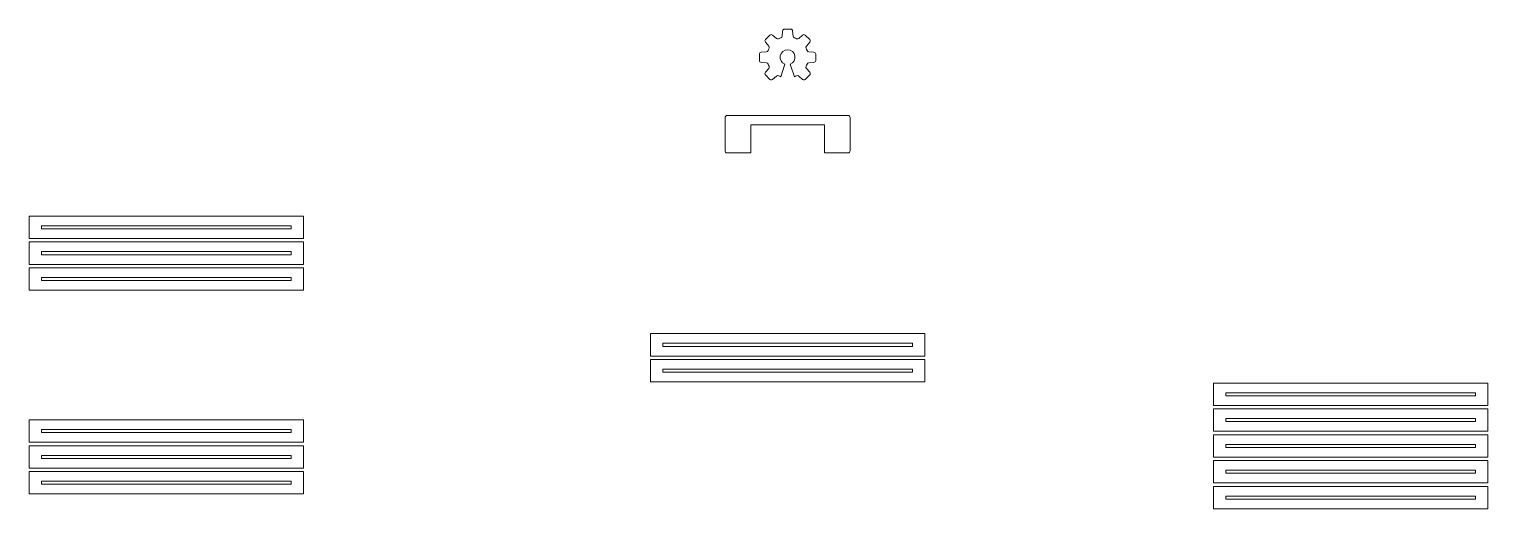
# Model space of a CAD drawing. Header units: millimetres. Extents: x 33 to 2365, y 363 to 1131.
import ezdxf

# ---------------------------------------------------------------- set-up
doc = ezdxf.new("R2010")
doc.units = ezdxf.units.MM

msp = doc.modelspace()

# ---------------------------------------------------------------- linework, layer by layer
at = {"color": 7, "linetype": 'Continuous', "lineweight": 15}
for p, q in [((1217.2, 1121.3), (1210.1, 1114.3)), ((1227.6, 1116.2), (1221.5, 1121.5)), ((1237.3, 1128), (1236.7, 1119.9)), ((1250.5, 1131), (1240.5, 1131)), ((1254.2, 1119.9), (1253.6, 1128)), ((1269.4, 1121.5), (1263.3, 1116.2)), ((1280.8, 1114.3), (1273.8, 1121.3)), ((1210, 1109.9), (1215.3, 1103.8)), ((1275.6, 1103.8), (1281, 1109.9)), ((1200.5, 1091), (1200.5, 1081)), ((1211.5, 1094.7), (1203.4, 1094.1)), ((1203.4, 1077.8), (1211.5, 1077.2)), ((1234.7, 1054.8), (1241.2, 1074.8)), ((1249.8, 1074.8), (1256.3, 1054.8)), ((1287.5, 1094.1), (1279.4, 1094.7)), ((1279.4, 1077.2), (1287.5, 1077.8)), ((1290.5, 1081), (1290.5, 1091)), ((1215.3, 1068.2), (1210, 1062)), ((1210.1, 1057.7), (1217.2, 1050.6)), ((1221.5, 1050.5), (1227.6, 1055.8)), ((1263.3, 1055.8), (1269.4, 1050.5)), ((1273.8, 1050.6), (1280.8, 1057.7)), ((1281, 1062), (1275.6, 1068.2)), ((1145.5, 989.3), (1145.5, 936.3)), ((1341.8, 993), (1149.1, 993)), ((1345.5, 936.3), (1345.5, 989.3)), ((1186.5, 978), (1304.5, 978)), ((1186.5, 933), (1186.5, 978)), ((1304.5, 978), (1304.5, 933)), ((1148.7, 933), (1186.5, 933)), ((1304.5, 933), (1342.2, 933)), ((471.1, 831.7), (32.5, 831.7)), ((32.5, 831.7), (32.5, 795.7)), ((471.1, 795.7), (471.1, 831.7)), ((32.5, 795.7), (471.1, 795.7)), ((451.4, 816.2), (52.2, 816.2)), ((52.2, 816.2), (52.2, 811.2)), ((52.2, 811.2), (451.4, 811.2)), ((451.4, 811.2), (451.4, 816.2)), ((471.1, 790.4), (32.5, 790.4)), ((32.5, 790.4), (32.5, 754.4)), ((451.4, 774.9), (52.2, 774.9)), ((52.2, 774.9), (52.2, 769.9)), ((52.2, 769.9), (451.4, 769.9)), ((451.4, 769.9), (451.4, 774.9)), ((471.1, 754.4), (471.1, 790.4)), ((32.5, 754.4), (471.1, 754.4)), ((471.1, 749), (32.5, 749)), ((32.5, 749), (32.5, 713)), ((471.1, 713), (471.1, 749)), ((451.4, 733.5), (52.2, 733.5)), ((52.2, 733.5), (52.2, 728.5)), ((52.2, 728.5), (451.4, 728.5)), ((451.4, 728.5), (451.4, 733.5)), ((32.5, 713), (471.1, 713)), ((1026.2, 643.8), (1026.2, 607.8)), ((1464.8, 643.8), (1026.2, 643.8)), ((1464.8, 607.8), (1464.8, 643.8)), ((1026.2, 607.8), (1464.8, 607.8)), ((1445.1, 628.3), (1045.9, 628.3)), ((1045.9, 628.3), (1045.9, 623.3)), ((1045.9, 623.3), (1445.1, 623.3)), ((1445.1, 623.3), (1445.1, 628.3)), ((1026.2, 602.4), (1026.2, 566.4)), ((1464.8, 602.4), (1026.2, 602.4)), ((1445.1, 586.9), (1045.9, 586.9)), ((1045.9, 586.9), (1045.9, 581.9)), ((1445.1, 581.9), (1445.1, 586.9)), ((1464.8, 566.4), (1464.8, 602.4)), ((1026.2, 566.4), (1464.8, 566.4)), ((1045.9, 581.9), (1445.1, 581.9)), ((1926.8, 564.6), (1926.8, 528.6)), ((2365.4, 564.6), (1926.8, 564.6)), ((2365.4, 528.6), (2365.4, 564.6)), ((2345.7, 549.1), (1946.5, 549.1)), ((1946.5, 549.1), (1946.5, 544.1)), ((1946.5, 544.1), (2345.7, 544.1)), ((2345.7, 544.1), (2345.7, 549.1)), ((1926.8, 528.6), (2365.4, 528.6)), ((1926.8, 523.3), (1926.8, 487.3)), ((2365.4, 523.3), (1926.8, 523.3)), ((2365.4, 487.3), (2365.4, 523.3)), ((32.5, 505.7), (32.5, 469.7)), ((471.1, 505.7), (32.5, 505.7)), ((451.4, 490.2), (52.2, 490.2)), ((52.2, 490.2), (52.2, 485.2)), ((451.4, 485.2), (451.4, 490.2)), ((471.1, 469.7), (471.1, 505.7)), ((2345.7, 507.8), (1946.5, 507.8)), ((1946.5, 507.8), (1946.5, 502.8)), ((1946.5, 502.8), (2345.7, 502.8)), ((2345.7, 502.8), (2345.7, 507.8)), ((32.5, 469.7), (471.1, 469.7)), ((52.2, 485.2), (451.4, 485.2)), ((1926.8, 487.3), (2365.4, 487.3)), ((1926.8, 481.9), (1926.8, 445.9)), ((2365.4, 481.9), (1926.8, 481.9)), ((2365.4, 445.9), (2365.4, 481.9)), ((32.5, 464.3), (32.5, 428.3)), ((471.1, 464.3), (32.5, 464.3)), ((451.4, 448.8), (52.2, 448.8)), ((52.2, 448.8), (52.2, 443.8)), ((52.2, 443.8), (451.4, 443.8)), ((451.4, 443.8), (451.4, 448.8)), ((471.1, 428.3), (471.1, 464.3)), ((1926.8, 445.9), (2365.4, 445.9)), ((2345.7, 466.4), (1946.5, 466.4)), ((1946.5, 466.4), (1946.5, 461.4)), ((1946.5, 461.4), (2345.7, 461.4)), ((2345.7, 461.4), (2345.7, 466.4)), ((32.5, 428.3), (471.1, 428.3)), ((32.5, 423), (32.5, 387)), ((471.1, 423), (32.5, 423)), ((471.1, 387), (471.1, 423)), ((1926.8, 440.6), (1926.8, 404.6)), ((2365.4, 440.6), (1926.8, 440.6)), ((2345.7, 425.1), (1946.5, 425.1)), ((1946.5, 425.1), (1946.5, 420.1)), ((1946.5, 420.1), (2345.7, 420.1)), ((2345.7, 420.1), (2345.7, 425.1)), ((2365.4, 404.6), (2365.4, 440.6)), ((451.4, 407.5), (52.2, 407.5)), ((52.2, 407.5), (52.2, 402.5)), ((52.2, 402.5), (451.4, 402.5)), ((451.4, 402.5), (451.4, 407.5)), ((1926.8, 404.6), (2365.4, 404.6)), ((1926.8, 399.2), (1926.8, 363.2)), ((2365.4, 399.2), (1926.8, 399.2)), ((2365.4, 363.2), (2365.4, 399.2)), ((32.5, 387), (471.1, 387)), ((2345.7, 383.7), (1946.5, 383.7)), ((1946.5, 383.7), (1946.5, 378.7)), ((1946.5, 378.7), (2345.7, 378.7)), ((2345.7, 378.7), (2345.7, 383.7)), ((1926.8, 363.2), (2365.4, 363.2))]:
    msp.add_line(p, q, dxfattribs=at)
for centre, radius, start, end in [((1219.4, 1119.1), 3.18, 49, 135), ((1233.6, 1120.1), 3.18, 289.2078, 356), ((1240.5, 1127.8), 3.18, 90, 176), ((1250.5, 1127.8), 3.18, 4, 90), ((1257.4, 1120.1), 3.17, 184, 250.7922), ((1271.5, 1119.1), 3.18, 45, 131), ((1212.4, 1112), 3.18, 135, 221), ((1211.3, 1097.9), 3.17, 274, 340.7922), ((1245.5, 1086), 33, 154.2078, 160.7922), ((1212.9, 1101.7), 3.18, 334.2078, 41), ((1229.7, 1118.5), 3.17, 229, 295.7922), ((1245.5, 1086), 33, 109.2078, 115.7922), ((1245.5, 1086), 12, 290.9596, 249.0404), ((1245.5, 1086), 33, 64.2078, 70.7922), ((1261.2, 1118.5), 3.17, 244.2078, 311), ((1278, 1101.7), 3.18, 139, 205.7922), ((1245.5, 1086), 33, 19.2078, 25.7922), ((1279.6, 1097.9), 3.17, 199.2078, 266), ((1278.6, 1112), 3.17, 319, 45), ((1203.6, 1091), 3.17, 94, 180), ((1203.6, 1081), 3.17, 180, 266), ((1211.3, 1074.1), 3.18, 19.2078, 86), ((1245.5, 1086), 33, 199.2078, 205.7922), ((1245.5, 1086), 33, 334.2078, 340.7922), ((1279.6, 1074.1), 3.17, 94, 160.7922), ((1287.3, 1091), 3.17, 0, 86), ((1287.3, 1081), 3.17, 274, 0), ((1212.4, 1059.9), 3.17, 139, 225), ((1212.9, 1070.2), 3.18, 319, 25.7922), ((1219.4, 1052.9), 3.18, 225, 311), ((1229.7, 1053.4), 3.17, 64.2078, 131), ((1245.5, 1086), 33, 244.2078, 250.9242), ((1245.5, 1086), 33, 289.0758, 295.7922), ((1261.2, 1053.4), 3.17, 49, 115.7922), ((1271.5, 1052.9), 3.18, 229, 315), ((1278, 1070.2), 3.18, 154.2078, 221), ((1278.6, 1059.9), 3.18, 315, 41), ((1149.1, 989.3), 3.68, 90, 180), ((1341.8, 989.3), 3.68, 0, 90), ((1148.7, 936.3), 3.27, 180, 270), ((1342.2, 936.3), 3.28, 270, 0)]:
    msp.add_arc(centre, radius, start, end, dxfattribs=at)

doc.saveas('drawing.dxf')
